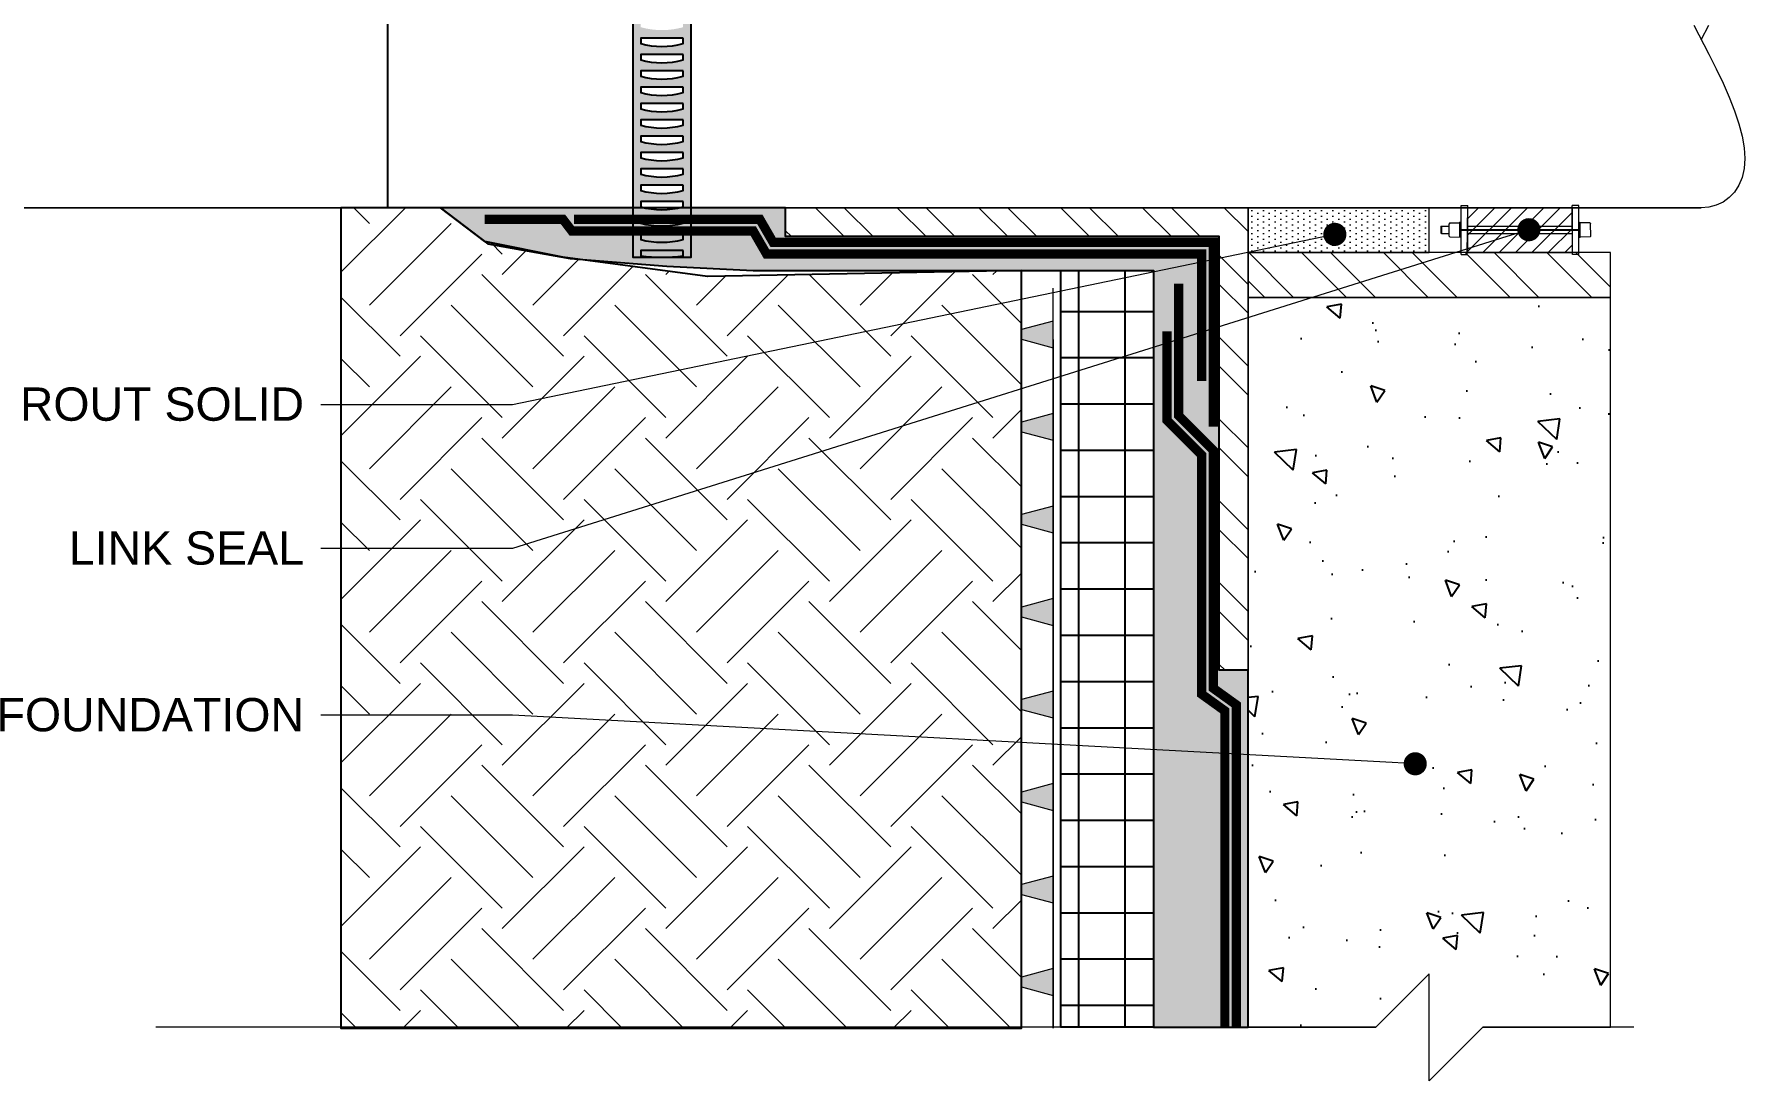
# Model space of a CAD drawing. Header units: inches. Extents: x -30.7 to 26, y 4.4 to 30.8.
# Drawn here: x 7.49 to 25.98, y 4.41 to 15.72 of the extents above; entities that cross this region are included whole.
import ezdxf
from ezdxf import colors
from ezdxf.entities.mleader import LeaderData, LeaderLine
from ezdxf.math import Vec2, Vec3

# ---------------------------------------------------------------- set-up
doc = ezdxf.new("R2010")
doc.units = ezdxf.units.IN
doc.header["$MEASUREMENT"] = 0
doc.linetypes.add('B', pattern=[0])
doc.layers.get('Defpoints').update_dxf_attribs({"color": 103})
for name, color, linetype, lineweight in [('BP Drainage Mat', 191, 'Continuous', 0), ('BP Others', 190, 'Continuous', 0), ('BP Primer', 2, 'Continuous', 0), ('BP Sheet Membrane', 165, 'Continuous', 0), ('BP Text', 20, 'Continuous', 0)]:
    doc.layers.add(name, color=color, linetype=linetype, lineweight=lineweight)
for name, color, linetype in [('BP Fastener', 94, 'Continuous'), ('BP Insulation Border', 8, 'Continuous'), ('BP Insulation Foam', 9, 'Continuous')]:
    doc.layers.add(name, color=color, linetype=linetype)
doc.styles.get("Standard").update_dxf_attribs({"font": 'ARIALN.TTF'})
pattern_1 = [(140, (28.02589367440597, -19.686441349482493), (0.15688033745648788, 1.7931504565018836), [0.1875, -2.0625]), (85, (28.02589367440597, -19.686441349482493), (-1.8804803342500296, -0.3468783340324999), [0.15, -1.65]), (190.45144446, (28.03896703440597, -19.53701214698249), (-1.7235999774215736, 1.44627211681778), [0.15935047999999954, -1.7528552799999964]), (136.1842, (27.52589367440597, -19.686441349482493), (0.4137982019826915, 2.668103326678931), [0.28124999999999994, -3.0937499999999996]), (186.63563549, (27.56037694190597, -19.46409948698249), (-2.435296501936376, 2.336654864185571), [0.239025855, -2.6292843999999995]), (81.18416398999999, (27.52589367440597, -19.686441349482493), (-2.4352965006749754, 2.336654862636933), [0.225, -2.4750000025]), (110.99999999999999, (27.65089367440597, -19.436441349482493), (1.006547226663347, 1.4922676302961542), [0.1875, -2.0625]), (56.00000000000002, (27.65089367440597, -19.436441349482493), (-1.8128751126171325, 0.6082883298039544), [0.15, -1.65]), (161.45144474, (27.734772609405972, -19.312085714482492), (-0.8063278820158845, 2.1005559418249278), [0.15935047500000002, -1.75285528]), (127.5, (28.02589367440597, -19.686441349482493), (-0.8322346345782787, 0.030399638293226724), [0, -1.63, 0, -1.675, 0, -1.65625]), (97.49999999999997, (28.02589367440597, -19.686441349482493), (-0.9860292797059006, 0.6576738436053716), [0, -0.9549999999999998, 0, -1.5924999999999998, 0, -0.6312499999999999]), (57.49999999999998, (28.02589367440597, -20.243941349482498), (0.05638717933594947, 1.3345560904310225), [0, -0.6249999999999999, 0, -1.9499999999999997, 0, -2.5874999999999995]), (47.49999999999998, (28.02589367440597, -20.493941349482498), (-0.2502624558307942, 1.4579654233559656), [0, -0.8125, 0, -1.295, 0, -1.8375])]

# ---------------------------------------------------------------- blocks, each defined once
blk = doc.blocks.new('_Dot')
at = {"color": 0, "linetype": 'ByBlock', "lineweight": -2}
blk.add_line((-0.5, 0), (-1, 0), dxfattribs=at)
at = {"color": 0, "linetype": 'ByBlock', "const_width": 0.5}
blk.add_lwpolyline([(-0.25, 0, 1), (0.25, 0, 1)], format="xyb", close=True, dxfattribs=at)

msp = doc.modelspace()

# ---------------------------------------------------------------- hatches: boundary and pattern name
h = msp.add_hatch(color=190)
h.dxf.hatch_style = 1
edge = h.paths.add_edge_path(flags=16)
edge.add_line((14.502506026515608, 15.850016428119822), (14.502506026515608, 15.79369953510296))
edge.add_arc((14.273625487040787, 16.60989293450144), 0.8476779851877303, 254.3352078185583, 285.66479218143996, ccw=False)
edge.add_line((14.044744947565942, 15.793699535102967), (14.044744947565942, 15.850016428119822))
edge.add_line((14.044744947565942, 15.850016428119822), (14.502506026515608, 15.850016428119822))
edge = h.paths.add_edge_path(flags=16)
edge.add_line((14.502506026515608, 15.673568847363974), (14.502506026515608, 15.617251954347111))
edge.add_arc((14.273625487040787, 16.43344535374559), 0.8476779851877303, 254.3352078185583, 285.66479218143996, ccw=False)
edge.add_line((14.044744947565942, 15.617251954347118), (14.044744947565942, 15.673568847363974))
edge.add_line((14.044744947565942, 15.673568847363974), (14.502506026515608, 15.673568847363974))
edge = h.paths.add_edge_path(flags=16)
edge.add_line((14.502506026515608, 15.497121266608126), (14.502506026515608, 15.440804373591263))
edge.add_arc((14.273625487040787, 16.25699777298974), 0.8476779851877303, 254.3352078185583, 285.66479218143996, ccw=False)
edge.add_line((14.044744947565942, 15.44080437359127), (14.044744947565942, 15.497121266608126))
edge.add_line((14.044744947565942, 15.497121266608126), (14.502506026515608, 15.497121266608126))
edge = h.paths.add_edge_path(flags=16)
edge.add_line((14.502506026515608, 15.320673685852277), (14.502506026515608, 15.264356792835414))
edge.add_arc((14.273625487040787, 16.080550192233893), 0.8476779851877303, 254.3352078185583, 285.66479218143996, ccw=False)
edge.add_line((14.044744947565942, 15.264356792835422), (14.044744947565942, 15.320673685852277))
edge.add_line((14.044744947565942, 15.320673685852277), (14.502506026515608, 15.320673685852277))
edge = h.paths.add_edge_path(flags=16)
edge.add_line((14.502506026515608, 15.144226105096429), (14.502506026515608, 15.087909212079566))
edge.add_arc((14.273625487040787, 15.904102611478045), 0.8476779851877303, 254.3352078185583, 285.66479218143996, ccw=False)
edge.add_line((14.044744947565942, 15.087909212079573), (14.044744947565942, 15.144226105096429))
edge.add_line((14.044744947565942, 15.144226105096429), (14.502506026515608, 15.144226105096429))
edge = h.paths.add_edge_path(flags=16)
edge.add_line((14.502506026515608, 14.96777852434058), (14.502506026515608, 14.911461631323718))
edge.add_arc((14.273625487040787, 15.727655030722197), 0.8476779851877303, 254.3352078185583, 285.66479218143996, ccw=False)
edge.add_line((14.044744947565942, 14.911461631323725), (14.044744947565942, 14.96777852434058))
edge.add_line((14.044744947565942, 14.96777852434058), (14.502506026515608, 14.96777852434058))
edge = h.paths.add_edge_path(flags=16)
edge.add_line((14.502506026515608, 14.791330943584732), (14.502506026515608, 14.73501405056787))
edge.add_arc((14.273625487040787, 15.551207449966348), 0.8476779851877303, 254.3352078185583, 285.66479218143996, ccw=False)
edge.add_line((14.044744947565942, 14.735014050567877), (14.044744947565942, 14.791330943584732))
edge.add_line((14.044744947565942, 14.791330943584732), (14.502506026515608, 14.791330943584732))
edge = h.paths.add_edge_path(flags=16)
edge.add_line((14.502506026515608, 14.614883362828884), (14.502506026515608, 14.558566469812021))
edge.add_arc((14.273625487040787, 15.3747598692105), 0.8476779851877303, 254.3352078185583, 285.66479218143996, ccw=False)
edge.add_line((14.044744947565942, 14.558566469812028), (14.044744947565942, 14.614883362828884))
edge.add_line((14.044744947565942, 14.614883362828884), (14.502506026515608, 14.614883362828884))
edge = h.paths.add_edge_path(flags=16)
edge.add_line((14.502506026515608, 14.438435782073036), (14.502506026515608, 14.382118889056173))
edge.add_arc((14.273625487040787, 15.198312288454652), 0.8476779851877303, 254.3352078185583, 285.66479218143996, ccw=False)
edge.add_line((14.044744947565942, 14.38211888905618), (14.044744947565942, 14.438435782073036))
edge.add_line((14.044744947565942, 14.438435782073036), (14.502506026515608, 14.438435782073036))
edge = h.paths.add_edge_path(flags=16)
edge.add_line((14.502506026515608, 14.261988201317187), (14.502506026515608, 14.205671308300325))
edge.add_arc((14.273625487040787, 15.021864707698803), 0.8476779851877303, 254.3352078185583, 285.66479218143996, ccw=False)
edge.add_line((14.044744947565942, 14.205671308300332), (14.044744947565942, 14.261988201317187))
edge.add_line((14.044744947565942, 14.261988201317187), (14.502506026515608, 14.261988201317187))
edge = h.paths.add_edge_path(flags=16)
edge.add_line((14.502506026515608, 14.08554062056134), (14.502506026515608, 14.029223727544476))
edge.add_arc((14.273625487040787, 14.845417126942955), 0.8476779851877303, 254.3352078185583, 285.66479218143996, ccw=False)
edge.add_line((14.044744947565942, 14.029223727544483), (14.044744947565942, 14.08554062056134))
edge.add_line((14.044744947565942, 14.08554062056134), (14.502506026515608, 14.08554062056134))
edge = h.paths.add_edge_path(flags=16)
edge.add_line((14.502506026515608, 13.90909303980549), (14.502506026515608, 13.852776146788628))
edge.add_arc((14.273625487040787, 14.668969546187107), 0.8476779851877303, 254.3352078185583, 285.66479218143996, ccw=False)
edge.add_line((14.044744947565942, 13.852776146788635), (14.044744947565942, 13.90909303980549))
edge.add_line((14.044744947565942, 13.90909303980549), (14.502506026515608, 13.90909303980549))
edge = h.paths.add_edge_path(flags=16)
edge.add_line((14.502506026515608, 13.732645459049643), (14.502506026515608, 13.67632856603278))
edge.add_arc((14.273625487040787, 14.492521965431258), 0.8476779851877303, 254.3352078185583, 285.66479218143996, ccw=False)
edge.add_line((14.044744947565942, 13.676328566032787), (14.044744947565942, 13.732645459049643))
edge.add_line((14.044744947565942, 13.732645459049643), (14.502506026515608, 13.732645459049643))
edge = h.paths.add_edge_path(flags=16)
edge.add_line((14.502506026515608, 13.556197878293794), (14.502506026515608, 13.499880985276931))
edge.add_arc((14.273625487040787, 14.31607438467541), 0.8476779851877303, 254.3352078185583, 285.66479218143996, ccw=False)
edge.add_line((14.044744947565942, 13.499880985276938), (14.044744947565942, 13.556197878293794))
edge.add_line((14.044744947565942, 13.556197878293794), (14.502506026515608, 13.556197878293794))
edge = h.paths.add_edge_path(flags=16)
edge.add_line((14.502506026515608, 13.379750297537946), (14.502506026515608, 13.323433404521083))
edge.add_arc((14.2736254870408, 14.882295266860133), 1.5755750084351592, 261.64720456004034, 278.35279543995796, ccw=False)
edge.add_line((14.044744947565942, 13.32343340452109), (14.044744947565942, 13.379750297537946))
edge.add_line((14.044744947565942, 13.379750297537946), (14.502506026515608, 13.379750297537946))
edge = h.paths.add_edge_path()
edge.add_line((13.95882261389195, 17.68249823398159), (13.95882261389195, 17.92090911644881))
edge.add_line((13.95882261389195, 17.92090911644881), (14.027600733026798, 17.92090911644881))
edge.add_arc((14.272731783248783, 18.061690181834308), 0.28268098654491886, 186.74088839334806, 209.86915603879427, ccw=False)
edge.add_line((13.99200493189652, 18.02850923724477), (13.851372359288927, 18.02850923724477))
edge.add_line((13.851372359288927, 18.02850923724477), (13.851372359288927, 17.68249823398159))
edge.add_line((13.851372359288927, 17.68249823398159), (13.95882261389195, 17.68249823398159))
edge = h.paths.add_edge_path()
edge.add_line((14.694091207208647, 17.68249823398159), (14.694091207208647, 18.02850923724477))
edge.add_line((14.694091207208647, 18.02850923724477), (14.553458634601053, 18.02850923724477))
edge.add_arc((14.27273178324879, 18.061690181834308), 0.2826809865449197, 330.13084396120576, 353.25911160665197, ccw=False)
edge.add_line((14.517862833470776, 17.92090911644881), (14.588428360189635, 17.92090911644881))
edge.add_line((14.588428360189635, 17.92090911644881), (14.588428360189635, 17.68249823398159))
edge.add_line((14.588428360189635, 17.68249823398159), (14.694091207208647, 17.68249823398159))
edge = h.paths.add_edge_path()
edge.add_line((14.588428360189635, 17.68249823398159), (14.588428360189635, 17.92090911644881))
edge.add_line((14.588428360189635, 17.92090911644881), (14.517862833470776, 17.92090911644881))
edge.add_arc((14.272731783248792, 18.061690181834322), 0.2826809865449252, 269.99999999999966, 330.1308439612032, ccw=False)
edge.add_arc((14.272731783248785, 18.061690181834322), 0.2826809865449249, 209.8691560387965, 270.0000000000011, ccw=False)
edge.add_line((14.027600733026798, 17.92090911644881), (13.95882261389195, 17.92090911644881))
edge.add_line((13.95882261389195, 17.92090911644881), (13.95882261389195, 17.68249823398159))
edge.add_line((13.95882261389195, 17.68249823398159), (14.27273178324879, 17.68249823398159))
edge.add_line((14.27273178324879, 17.68249823398159), (14.588428360189635, 17.68249823398159))
edge = h.paths.add_edge_path()
edge.add_arc((14.272731783248794, 18.061690181834322), 0.2826809865449249, 0, 360)
edge = h.paths.add_edge_path(flags=17)
edge.add_arc((14.272731783248787, 18.061690181834322), 0.22908543676553705, 0, 360)
h.paths.add_polyline_path([(14.463633866794499, 18.174089527658488), (14.463633866794499, 18.061690181834322), (14.463633866794499, 17.945325994447558), (14.27273178324879, 17.838809602315536), (14.081829699703075, 17.945325994447558), (14.081829699703075, 18.061690181834322), (14.081829699703075, 18.174089527658488), (14.27273178324879, 18.284306896982457)], flags=16)
edge = h.paths.add_edge_path(flags=0)
edge.add_arc((14.27273178324879, 18.061690181834322), 0.19090208354570848, 0, 360)
h.paths.add_polyline_path([(14.460703136894391, 18.095012482336116), (14.459993913243135, 18.02458896659717), (14.085469653254439, 18.02458896659717), (14.08476042960319, 18.095012482336116)], flags=0)
h.paths.add_polyline_path([(14.459993913243135, 18.02458896659717), (14.460703136894391, 18.095012482336116), (14.08476042960319, 18.095012482336116), (14.085469653254439, 18.02458896659717)], flags=0)
edge = h.paths.add_edge_path()
edge.add_line((14.431183898571868, 13.306720258424967), (14.588428360189635, 13.306720258424967))
edge.add_line((14.588428360189635, 13.306720258424967), (14.588428360189635, 17.68249823398159))
edge.add_line((14.588428360189635, 17.68249823398159), (14.27273178324879, 17.68249823398159))
edge.add_line((14.27273178324879, 17.68249823398159), (13.95882261389195, 17.68249823398159))
edge.add_line((13.95882261389195, 17.68249823398159), (13.95882261389195, 13.306720258424974))
edge.add_line((13.95882261389195, 13.306720258424974), (14.116067075509688, 13.306720258424974))
edge.add_arc((14.27362548704074, 11.599789912516187), 1.7141866464386197, 84.726250142575, 95.27374985742244, ccw=False)
at = {"layer": 'BP Drainage Mat'}
h = msp.add_hatch(color=256, dxfattribs=at)
h.dxf.hatch_style = 1
h.paths.add_polyline_path([(18.158234652403806, 12.473032377550453), (18.158234652403806, 12.42022915158409), (18.501724108321127, 12.32819142925479), (18.501724108321127, 12.473032377550453), (18.501724108321127, 12.617873325846114), (18.158234652403806, 12.525835603516818)])
h = msp.add_hatch(color=256, dxfattribs=at)
h.dxf.hatch_style = 1
h.paths.add_polyline_path([(18.158234652403806, 11.473032377550453), (18.158234652403806, 11.42022915158409), (18.501724108321127, 11.32819142925479), (18.501724108321127, 11.473032377550453), (18.501724108321127, 11.617873325846114), (18.158234652403806, 11.525835603516818)])
h = msp.add_hatch(color=256, dxfattribs=at)
h.dxf.hatch_style = 1
h.paths.add_polyline_path([(18.158234652403806, 10.473032377550453), (18.158234652403806, 10.42022915158409), (18.501724108321127, 10.32819142925479), (18.501724108321127, 10.473032377550453), (18.501724108321127, 10.617873325846114), (18.158234652403806, 10.525835603516818)])
h = msp.add_hatch(color=256, dxfattribs=at)
h.dxf.hatch_style = 1
h.paths.add_polyline_path([(18.158234652403806, 9.473032377550453), (18.158234652403806, 9.42022915158409), (18.501724108321127, 9.32819142925479), (18.501724108321127, 9.473032377550453), (18.501724108321127, 9.617873325846114), (18.158234652403806, 9.525835603516818)])
h = msp.add_hatch(color=256, dxfattribs=at)
h.dxf.hatch_style = 1
h.paths.add_polyline_path([(18.158234652403806, 8.473032377550453), (18.158234652403806, 8.42022915158409), (18.501724108321127, 8.32819142925479), (18.501724108321127, 8.473032377550453), (18.501724108321127, 8.617873325846114), (18.158234652403806, 8.525835603516818)])
h = msp.add_hatch(color=256, dxfattribs=at)
h.dxf.hatch_style = 1
h.paths.add_polyline_path([(18.158234652403806, 7.473032377550453), (18.158234652403806, 7.42022915158409), (18.501724108321127, 7.328191429254791), (18.501724108321127, 7.473032377550453), (18.501724108321127, 7.617873325846114), (18.158234652403806, 7.525835603516818)])
h = msp.add_hatch(color=256, dxfattribs=at)
h.dxf.hatch_style = 1
h.paths.add_polyline_path([(18.158234652403806, 6.473032377550453), (18.158234652403806, 6.42022915158409), (18.501724108321127, 6.328191429254791), (18.501724108321127, 6.473032377550453), (18.501724108321127, 6.617873325846114), (18.158234652403806, 6.525835603516818)])
h = msp.add_hatch(color=256, dxfattribs=at)
h.dxf.hatch_style = 1
h.paths.add_polyline_path([(18.158234652403806, 5.473032377550453), (18.158234652403806, 5.42022915158409), (18.501724108321127, 5.328191429254791), (18.501724108321127, 5.473032377550453), (18.501724108321127, 5.617873325846114), (18.158234652403806, 5.525835603516818)])
at = {"layer": 'BP Insulation Foam'}
h = msp.add_hatch(dxfattribs=at)
h.set_pattern_fill('NET', color=256, scale=4)
h.set_pattern_definition([(0, (20.280570955037433, 63.72180744859455), (0, 0.5), []), (90, (20.280570955037433, 63.72180744859455), (-0.5, 3.061616997868383e-17), [])])
h.paths.add_polyline_path([(19.58691100704982, 13.163407847619396), (19.586911007049817, 4.983592617899781), (18.586911007049817, 4.98359261789976), (18.586911007049814, 13.163407847619425)])
at = {"layer": 'BP Others'}
h = msp.add_hatch(dxfattribs=at)
h.set_pattern_fill('EARTH', color=256, scale=5, angle=45)
h.set_pattern_definition([(45, (20.280570955037433, 63.72180744859455), (0, 1.7677669529663689), [1.25, -1.25]), (45, (19.94911465135624, 64.05326375227574), (0, 1.7677669529663689), [1.25, -1.25]), (45, (19.617658347675047, 64.38472005595693), (0, 1.7677669529663689), [1.25, -1.25]), (135, (19.617658347675047, 64.60569092507774), (-1.7677669529663689, 1.1102230246251565e-16), [1.25, -1.25]), (135, (19.94911465135624, 64.93714722875893), (-1.7677669529663689, 1.1102230246251565e-16), [1.25, -1.25]), (135, (20.280570955037433, 65.26860353244012), (-1.7677669529663689, 1.1102230246251565e-16), [1.25, -1.25])])
h.paths.add_polyline_path([(18.158234652403806, 12.989439759650594), (18.158234652403806, 13.163407847619425), (14.765374946027691, 13.098396422247248), (13.20216871068168, 13.307863115858318), (12.35944986276196, 13.477838623137671), (11.879079585712702, 13.842012942395357), (10.80383304507643, 13.842012942395357), (10.80383304507643, 4.973032377550382), (18.158234652403806, 4.973032377550382)])
h = msp.add_hatch(dxfattribs=at)
h.set_pattern_fill('STEEL', color=256, scale=5, angle=90)
h.set_pattern_definition([(135, (20.280570955037433, 63.72180744859455), (-0.4419417382415922, -0.4419417382415922), []), (135, (19.968070955037433, 63.72180744859455), (-0.4419417382415922, -0.4419417382415922), [])])
h.paths.add_polyline_path([(20.608258828072856, 8.842012942395357), (20.608258828072856, 13.842012942395357), (15.608258828072856, 13.842012942395357), (15.608258828072856, 13.529512942395357), (20.295758828072856, 13.529512942395357), (20.295758828072856, 8.84201294239535)])
h = msp.add_hatch(dxfattribs=at)
h.set_pattern_fill('DOTS', color=256, angle=90)
h.set_pattern_definition([(90, (28.02589367440597, -19.686441349482493), (-0.0625, 0.03125000000000001), [0, -0.0625])])
h.paths.add_polyline_path([(20.608258828072856, 13.842013420280644), (20.608258828072856, 13.356816386613048), (22.56707625123942, 13.356816386613048), (22.56707625123942, 13.84201342028065)])
h = msp.add_hatch(dxfattribs=at)
h.set_pattern_fill('STEEL', color=256, scale=5, angle=90)
h.set_pattern_definition([(135, (28.02589367440597, -19.686441349482493), (-0.4419417382415922, -0.4419417382415922), []), (135, (27.71339367440597, -19.686441349482493), (-0.4419417382415922, -0.4419417382415922), [])])
h.paths.add_polyline_path([(20.608258828072856, 13.356816386613048), (20.608258828072856, 12.871619352945451), (24.52589367440597, 12.871619352945459), (24.52589367440597, 13.356816386613048)])
at = {"layer": 'BP Others', "linetype": 'Continuous', "lineweight": -2}
h = msp.add_hatch(dxfattribs=at)
h.set_pattern_fill('AR-CONC', color=256, scale=0.25, angle=90, style=0)
h.set_pattern_definition(pattern_1)
edge = h.paths.add_edge_path()
edge.add_line((23.14546600402592, 4.983592617899788), (24.52589367440597, 4.983592617899788))
edge.add_line((24.52589367440597, 4.983592617899788), (24.52589367440597, 12.871619352945444))
edge.add_line((24.52589367440597, 12.871619352945444), (20.608258828072856, 12.871619352945444))
edge.add_line((20.608258828072856, 12.871619352945444), (20.608258828072856, 4.983592617899788))
edge.add_line((20.608258828072856, 4.983592617899788), (21.988686498452907, 4.983592617899788))
h = msp.add_hatch(dxfattribs=at)
h.set_pattern_fill('AR-CONC', color=256, scale=0.25, angle=90, style=0)
h.set_pattern_definition(pattern_1)
edge = h.paths.add_edge_path()
edge.add_line((23.14546600402592, 4.983592617899802), (24.52589367440597, 4.983592617899802))
edge.add_line((24.52589367440597, 4.983592617899802), (24.52589367440597, 12.871619352945459))
edge.add_line((24.52589367440597, 12.871619352945459), (20.608258828072856, 12.871619352945451))
edge.add_line((20.608258828072856, 12.871619352945451), (20.608258828072856, 4.983592617899802))
edge.add_line((20.608258828072856, 4.983592617899802), (21.988686498452907, 4.983592617899802))
at = {"layer": 'BP Primer'}
h = msp.add_hatch(color=256, dxfattribs=at)
h.dxf.hatch_style = 1
h.paths.add_polyline_path([(20.608258828072856, 4.983592617899802), (20.608258828072653, 8.842012942395357), (20.295758828072856, 8.842012942395357), (20.295758828072856, 13.529512942395357), (15.608258828072856, 13.529512942395357), (15.608258828072856, 13.842012942395357), (11.879079585712702, 13.842012942395357), (12.393101976085063, 13.452326562865537), (13.280881986742251, 13.293808414683873), (14.324977878051715, 13.209645751954014), (15.25964741217199, 13.163407847619425), (15.45184219842768, 13.163407847619425), (19.58691100704982, 13.163407847619425), (19.586911007049814, 11.959491150628821), (19.586911007049814, 11.503694130449801), (19.586911007049814, 10.646560089883927), (19.586911007049814, 8.444011307719556), (19.586911007049814, 5.858910135835238), (19.586911007049817, 4.983592617899781)])
h = msp.add_hatch(dxfattribs=at)
h.set_pattern_fill('ANSI31', color=190)
h.set_pattern_definition([(45, (15.957666431863448, 63.2678402246884), (-0.08838834764831845, 0.08838834764831845), [])])
h.paths.add_polyline_path([(22.98047261664423, 13.84201342028065), (22.98047261664423, 13.356816386613055), (24.11496940936242, 13.359012102832175), (24.11496940936242, 13.844209136499778)])

# ---------------------------------------------------------------- linework, layer by layer
at = {"layer": 'BP Drainage Mat', "linetype": 'Continuous'}
for points in [[(18.158234652403806, 11.973032377550453), (18.158234652403806, 12.973032377550453)], [(18.501724108321127, 11.973032377550453), (18.501724108321127, 12.973032377550453)], [(18.158234652403806, 10.973032377550453), (18.158234652403806, 11.973032377550453)], [(18.501724108321127, 10.973032377550453), (18.501724108321127, 11.973032377550453)], [(18.158234652403806, 9.973032377550453), (18.158234652403806, 10.973032377550453)], [(18.501724108321127, 9.973032377550453), (18.501724108321127, 10.973032377550453)], [(18.158234652403806, 8.973032377550453), (18.158234652403806, 9.973032377550453)], [(18.501724108321127, 8.973032377550453), (18.501724108321127, 9.973032377550453)], [(18.158234652403806, 7.973032377550453), (18.158234652403806, 8.973032377550453)], [(18.501724108321127, 7.973032377550453), (18.501724108321127, 8.973032377550453)], [(18.158234652403806, 6.973032377550453), (18.158234652403806, 7.973032377550453)], [(18.501724108321127, 6.973032377550453), (18.501724108321127, 7.973032377550453)], [(18.158234652403806, 5.973032377550453), (18.158234652403806, 6.973032377550453)], [(18.501724108321127, 5.973032377550453), (18.501724108321127, 6.973032377550453)], [(18.158234652403806, 4.973032377550453), (18.158234652403806, 5.973032377550453)], [(18.501724108321127, 4.973032377550453), (18.501724108321127, 5.973032377550453)]]:
    msp.add_lwpolyline(points, dxfattribs=at)
for points in [[(18.158234652403806, 12.473032377550453), (18.158234652403806, 12.42022915158409), (18.501724108321127, 12.32819142925479), (18.501724108321127, 12.473032377550453), (18.501724108321127, 12.617873325846114), (18.158234652403806, 12.525835603516818)], [(18.158234652403806, 11.473032377550453), (18.158234652403806, 11.42022915158409), (18.501724108321127, 11.32819142925479), (18.501724108321127, 11.473032377550453), (18.501724108321127, 11.617873325846114), (18.158234652403806, 11.525835603516818)], [(18.158234652403806, 10.473032377550453), (18.158234652403806, 10.42022915158409), (18.501724108321127, 10.32819142925479), (18.501724108321127, 10.473032377550453), (18.501724108321127, 10.617873325846114), (18.158234652403806, 10.525835603516818)], [(18.158234652403806, 9.473032377550453), (18.158234652403806, 9.42022915158409), (18.501724108321127, 9.32819142925479), (18.501724108321127, 9.473032377550453), (18.501724108321127, 9.617873325846114), (18.158234652403806, 9.525835603516818)], [(18.158234652403806, 8.473032377550453), (18.158234652403806, 8.42022915158409), (18.501724108321127, 8.32819142925479), (18.501724108321127, 8.473032377550453), (18.501724108321127, 8.617873325846114), (18.158234652403806, 8.525835603516818)], [(18.158234652403806, 7.473032377550453), (18.158234652403806, 7.42022915158409), (18.501724108321127, 7.328191429254791), (18.501724108321127, 7.473032377550453), (18.501724108321127, 7.617873325846114), (18.158234652403806, 7.525835603516818)], [(18.158234652403806, 6.473032377550453), (18.158234652403806, 6.42022915158409), (18.501724108321127, 6.328191429254791), (18.501724108321127, 6.473032377550453), (18.501724108321127, 6.617873325846114), (18.158234652403806, 6.525835603516818)], [(18.158234652403806, 5.473032377550453), (18.158234652403806, 5.42022915158409), (18.501724108321127, 5.328191429254791), (18.501724108321127, 5.473032377550453), (18.501724108321127, 5.617873325846114), (18.158234652403806, 5.525835603516818)]]:
    msp.add_lwpolyline(points, close=True, dxfattribs=at)
at = {"layer": 'BP Drainage Mat'}
msp.add_lwpolyline([(18.501724108321127, 12.417019285502874), (18.501724108321127, 4.973032377550396)], dxfattribs=at)
at = {"layer": 'BP Fastener', "color": 3}
msp.add_lwpolyline([(14.029388140610802, 17.92090911644881), (13.95882261389195, 17.92090911644881), (13.95882261389195, 13.306720258424974), (14.588428360189635, 13.306720258424974), (14.588428360189635, 17.92090911644881), (14.517862833470769, 17.92090911644881)], dxfattribs=at)
for points in [[(14.502506026515608, 15.673568847363974), (14.044744947565942, 15.673568847363974), (14.044744947565942, 15.617251954347118, 0.13755903346565063), (14.502506026515608, 15.617251954347111)], [(14.502506026515608, 15.497121266608126), (14.044744947565942, 15.497121266608126), (14.044744947565942, 15.44080437359127, 0.13755903346565063), (14.502506026515608, 15.440804373591263)], [(14.502506026515608, 15.320673685852277), (14.044744947565942, 15.320673685852277), (14.044744947565942, 15.264356792835422, 0.13755903346565063), (14.502506026515608, 15.264356792835414)], [(14.502506026515608, 15.144226105096429), (14.044744947565942, 15.144226105096429), (14.044744947565942, 15.087909212079573, 0.13755903346565063), (14.502506026515608, 15.087909212079566)], [(14.502506026515608, 14.96777852434058), (14.044744947565942, 14.96777852434058), (14.044744947565942, 14.911461631323725, 0.13755903346565063), (14.502506026515608, 14.911461631323718)], [(14.502506026515608, 14.791330943584732), (14.044744947565942, 14.791330943584732), (14.044744947565942, 14.735014050567877, 0.13755903346565063), (14.502506026515608, 14.73501405056787)], [(14.502506026515608, 14.614883362828884), (14.044744947565942, 14.614883362828884), (14.044744947565942, 14.558566469812028, 0.13755903346565063), (14.502506026515608, 14.558566469812021)], [(14.502506026515608, 14.438435782073036), (14.044744947565942, 14.438435782073036), (14.044744947565942, 14.38211888905618, 0.13755903346565063), (14.502506026515608, 14.382118889056173)], [(14.502506026515608, 14.261988201317187), (14.044744947565942, 14.261988201317187), (14.044744947565942, 14.205671308300332, 0.13755903346565063), (14.502506026515608, 14.205671308300325)], [(14.502506026515608, 14.08554062056134), (14.044744947565942, 14.08554062056134), (14.044744947565942, 14.029223727544483, 0.13755903346565063), (14.502506026515608, 14.029223727544476)], [(14.502506026515608, 13.90909303980549), (14.044744947565942, 13.90909303980549), (14.044744947565942, 13.852776146788635, 0.13755903346565063), (14.502506026515608, 13.852776146788628)], [(14.502506026515608, 13.732645459049643), (14.044744947565942, 13.732645459049643), (14.044744947565942, 13.676328566032787, 0.13755903346565063), (14.502506026515608, 13.67632856603278)], [(14.502506026515608, 13.556197878293794), (14.044744947565942, 13.556197878293794), (14.044744947565942, 13.499880985276938, 0.13755903346565063), (14.502506026515608, 13.499880985276931)], [(14.502506026515608, 13.379750297537946), (14.044744947565942, 13.379750297537946), (14.044744947565942, 13.32343340452109, 0.0730212631203188), (14.502506026515608, 13.323433404521083)]]:
    msp.add_lwpolyline(points, format="xyb", close=True, dxfattribs=at)
at = {"layer": 'BP Insulation Border'}
msp.add_lwpolyline([(19.58691100704982, 13.163407847619396), (19.586911007049817, 4.983592617899781), (18.586911007049817, 4.98359261789976), (18.586911007049814, 13.163407847619425)], close=True, dxfattribs=at)
at = {"layer": 'BP Others'}
for p, q in [((4.787282738535168, 13.842013420280786), (25.50773793979029, 13.842013420280637)), ((25.50773858798982, 13.842012779108089), (4.787282770589002, 13.842012779108089))]:
    msp.add_line(p, q, dxfattribs=at)
at = {"layer": 'BP Others', "color": 0, "linetype": 'B', "lineweight": 0}
for p, q in [((22.89728820862175, 13.523100344097926), (22.897713294784317, 13.686161336058838)), ((22.91149037762794, 13.33719405285634), (22.912861632794975, 13.866383110497402)), ((22.912861632794975, 13.866383110497402), (22.983368544236768, 13.866200410260348)), ((22.97834017614735, 13.337020829071598), (22.983368544236768, 13.866200410260348)), ((24.182962136759503, 13.866383110497402), (24.11245522531771, 13.866200410260348)), ((24.11748359340713, 13.337020829071598), (24.11245522531771, 13.866200410260348)), ((24.18433339192654, 13.33719405285634), (24.182962136759503, 13.866383110497402)), ((24.19853556093273, 13.523100344097926), (24.19811047477016, 13.686161336058838)), ((22.691729114586785, 13.641227968233707), (22.700854958607486, 13.644059592491004)), ((22.700561098764688, 13.644068774754224), (22.783971804301657, 13.644039088166146)), ((22.700561098764688, 13.56224546232636), (22.783708105412966, 13.562205887040605)), ((22.700854958607486, 13.644059592491004), (22.700565088659417, 13.562387174548668)), ((22.783625906512203, 13.536697250232223), (22.784052304370654, 13.669020529572705)), ((22.79003632332527, 13.52610002386713), (22.783625906512203, 13.536697250232223)), ((22.790414227322234, 13.679615921507029), (22.784052304370654, 13.669020529572705)), ((22.79003632332527, 13.52610002386713), (22.89216577393497, 13.52583652801674)), ((22.790414227322234, 13.679615921507029), (22.890174752003674, 13.679334549781572)), ((22.912071443371474, 13.561436513808012), (22.894837444703267, 13.561436548824744)), ((22.89635724515053, 13.643177593986294), (22.912283252291658, 13.643176926217606)), ((24.11535117482129, 13.561434068935384), (22.98047261664423, 13.561436374827728)), ((22.98124930390552, 13.64317403450913), (24.114574917190623, 13.643126514791788)), ((24.305787446229207, 13.52610002386713), (24.20365799561951, 13.52583652801674)), ((24.305409542232244, 13.679615921507029), (24.205649017550805, 13.679334549781572)), ((24.305409542232244, 13.679615921507029), (24.311771465183824, 13.669020529572705)), ((24.305787446229207, 13.52610002386713), (24.312197863042275, 13.536697250232223)), ((24.312197863042275, 13.536697250232223), (24.311771465183824, 13.669020529572705)), ((22.91149037762794, 13.33719405285634), (22.97834017614735, 13.337020829071598)), ((24.18433339192654, 13.33719405285634), (24.11748359340713, 13.337020829071598))]:
    msp.add_line(p, q, dxfattribs=at)
at = {"layer": 'BP Others'}
for points in [[(25.426082228606866, 15.817217024437909), (25.589393650973875, 15.500518449562065), (25.668568294692847, 15.343374295815465), (25.742856189462195, 15.188631237656395), (25.81000013519084, 15.037466963193864), (25.867959997064297, 14.891031923832003), (25.914974694008635, 14.75044057864038), (25.949615708247798, 14.616762912647175), (25.970830490093313, 14.491016293607387), (25.977974439134016, 14.37415772921986), (25.970830490093313, 14.267076583720552), (25.949615708247798, 14.170587809284129), (25.914974694008635, 14.085425743745773), (25.867959997064297, 14.0122385218462), (25.81000013519084, 13.951583142535895), (25.742856189462195, 13.903921229876133), (25.668568294692847, 13.869615519801258), (25.589393650973875, 13.848927099479184), (25.507737939790367, 13.842013420280779)], [(25.507737939790367, 15.65886773699998), (25.589393650973875, 15.817217024437909)]]:
    msp.add_lwpolyline(points, dxfattribs=at)
for points in [[(20.608258828072856, 8.842012942395357), (20.608258828072856, 13.842012942395357), (15.608258828072856, 13.842012942395357), (15.608258828072856, 13.529512942395357), (20.295758828072856, 13.529512942395357), (20.295758828072856, 8.84201294239535)], [(20.608258828072856, 13.842013420280644), (20.608258828072856, 13.356816386613048), (22.56707625123942, 13.356816386613048), (22.56707625123942, 13.84201342028065)], [(22.98047261664423, 13.84201342028065), (22.98047261664423, 13.356816386613055), (24.11496940936242, 13.359012102832175), (24.11496940936242, 13.844209136499778)], [(20.608258828072856, 13.356816386613048), (20.608258828072856, 12.871619352945451), (24.52589367440597, 12.871619352945459), (24.52589367440597, 13.356816386613048)]]:
    msp.add_lwpolyline(points, close=True, dxfattribs=at)
at = {"layer": 'BP Others', "color": 0, "linetype": 'B', "lineweight": 0}
for points in [[(22.912951641737674, 13.68100457143185, 0.0493745735), (22.897713294784317, 13.686161336058838)], [(24.182872127816804, 13.68100457143185, -0.0493745735), (24.19811047477016, 13.686161336058838)], [(22.91255580678238, 13.528245601268054, -0.0510460317), (22.896648473860914, 13.523007177364313)], [(24.1832679627721, 13.528245601268054, 0.0510460317), (24.199175295693564, 13.523007177364313)]]:
    msp.add_lwpolyline(points, format="xyb", dxfattribs=at)
msp.add_lwpolyline([(22.691729114586785, 13.641227968233707), (22.69153177454034, 13.565873399169384), (22.700565088659417, 13.562387174548668)], dxfattribs=at)
at = {"layer": 'BP Others', "flags": 128}
for points in [[(23.14546600402592, 4.983592617899788), (24.52589367440597, 4.983592617899788), (24.52589367440597, 12.871619352945444), (20.608258828072856, 12.871619352945444), (20.608258828072856, 4.983592617899788), (21.988686498452907, 4.983592617899788)], [(23.14546600402592, 4.983592617899802), (24.52589367440597, 4.983592617899802), (24.52589367440597, 12.871619352945459), (20.608258828072856, 12.871619352945451), (20.608258828072856, 4.983592617899802), (21.988686498452907, 4.983592617899802)], [(24.779067408211368, 4.983592617899802), (23.14546600402592, 4.983592617899802), (22.567076251239413, 4.405202865113296), (22.567076251239413, 5.561982370686309), (21.988686498452907, 4.983592617899802), (8.802397039715629, 4.983592617899802)], [(24.779067408211368, 4.983592617899802), (23.14546600402592, 4.983592617899802), (22.567076251239413, 4.405202865113296), (22.567076251239413, 5.561982370686309), (21.988686498452907, 4.983592617899802), (20.114522837577134, 4.983592617899802)]]:
    msp.add_lwpolyline(points, dxfattribs=at)
at = {"layer": 'BP Primer'}
msp.add_lwpolyline([(16.208177566605855, 13.842013420280644), (20.608258828072856, 13.842013420280772)], dxfattribs=at)
at = {"layer": 'BP Sheet Membrane', "const_width": 0.1}
for points in [[(12.358258828072856, 13.717013420280686), (13.20335974537079, 13.717013420280686), (13.29901320525422, 13.592013420280693), (15.25964741217199, 13.592013420280693), (15.4039849794694, 13.342013420280693), (20.108258828072856, 13.342013420280686), (20.108258828072856, 11.970907413290632)], [(13.32251134241271, 13.717013420280693), (15.331816195820693, 13.717013420280693), (15.476153763118102, 13.467013420280693), (20.233258828072856, 13.467013420280686), (20.233258828072856, 11.47528634690861)], [(20.483258828072856, 4.983592617899802), (20.483258828072856, 8.467767694232329), (20.233258828072856, 8.6477408361255), (20.233258828072856, 11.219684606203614), (19.858258828072856, 11.594684606203614), (19.858258828072856, 13.022414434284315)], [(20.358258828072856, 4.983592617899802), (20.358258828072856, 8.403732893445238), (20.108258828072856, 8.583706035338409), (20.108258828072856, 11.167907910906976), (19.733258828072856, 11.542907910906976), (19.733258828072856, 12.505668654263815)]]:
    msp.add_lwpolyline(points, dxfattribs=at)
at = {"layer": 'Defpoints'}
for points in [[(11.311036533413422, 13.842013420280729), (11.31103653341345, 17.475722053719124)], [(22.897500751703035, 13.604630840078386), (24.198323017851443, 13.604630840078386)]]:
    msp.add_lwpolyline(points, dxfattribs=at)
for points in [[(18.158234652403806, 12.989439759650594), (18.158234652403806, 13.163407847619425), (14.765374946027691, 13.098396422247248), (13.20216871068168, 13.307863115858318), (12.35944986276196, 13.477838623137671), (11.879079585712702, 13.842012942395357), (10.80383304507643, 13.842012942395357), (10.80383304507643, 4.973032377550382), (18.158234652403806, 4.973032377550382)], [(20.608258828072856, 4.983592617899802), (20.608258828072653, 8.842012942395357), (20.295758828072856, 8.842012942395357), (20.295758828072856, 13.529512942395357), (15.608258828072856, 13.529512942395357), (15.608258828072856, 13.842012942395357), (11.879079585712702, 13.842012942395357), (12.393101976085063, 13.452326562865537), (13.280881986742251, 13.293808414683873), (14.324977878051715, 13.209645751954014), (15.25964741217199, 13.163407847619425), (15.45184219842768, 13.163407847619425), (19.58691100704982, 13.163407847619425), (19.586911007049814, 11.959491150628821), (19.586911007049814, 11.503694130449801), (19.586911007049814, 10.646560089883927), (19.586911007049814, 8.444011307719556), (19.586911007049814, 5.858910135835238), (19.586911007049817, 4.983592617899781)]]:
    msp.add_lwpolyline(points, close=True, dxfattribs=at)

# ---------------------------------------------------------------- next in the draw order: leaders
at = {"layer": 'BP Text'}
ml = msp.add_multileader_mtext('Standard', dxfattribs=at)
ml.set_content('\\A1;{\\fArial|b0|i0|c0|p34;GROUT SOLID}', color=256)
ml.set_leader_properties(color=256, lineweight=0)
ml.set_arrow_properties(name='DOT')
ml.build(insert=Vec2(0, 0))
ml.multileader.update_dxf_attribs({"text_left_attachment_type": 2, "text_right_attachment_type": 2, "dogleg_length": 0.36, "arrow_head_size": 0.25, "scale": 4})
ctx = ml.context
ctx.base_point, ctx.scale, ctx.char_height, ctx.arrow_head_size, ctx.landing_gap_size, ctx.plane_origin = Vec3(6.813955672116978, 11.713421560092712), 4, 0.36, 0.25, 0.18, Vec3(-20.861225541392237, 8.698377909729487)
ctx.left_attachment, ctx.right_attachment, ctx.text_align_type = 2, 2, 2
notes = []
notes.append((ctx, [(1, (1, 1, 0), (12.656878883221827, 11.713421560092712), (-1, 0), 2.0715180269302245, [(0, [(21.547077780052632, 13.554446787814612)], 0, [])])]))
ctx.mtext.insert, ctx.mtext.alignment, ctx.mtext.flow_direction = Vec3(10.405360856291603, 11.899683497336916), 3, 5
ctx.mtext.has_bg_fill, ctx.mtext.bg_color, ctx.mtext.bg_scale_factor, ctx.mtext.bg_transparency, ctx.mtext.use_window_bg_color = 1, -1073741824, 1.25, 0, 1
ml = msp.add_multileader_mtext('Standard', dxfattribs=at)
ml.set_content('\\A1;{\\fArial|b0|i0|c0|p34;FOUNDATION}', color=256)
ml.set_leader_properties(color=256, lineweight=0)
ml.set_arrow_properties(name='DOT')
ml.build(insert=Vec2(0, 0))
ml.multileader.update_dxf_attribs({"text_left_attachment_type": 2, "text_right_attachment_type": 2, "dogleg_length": 0.36, "arrow_head_size": 0.25, "scale": 4})
ctx = ml.context
ctx.base_point, ctx.scale, ctx.char_height, ctx.arrow_head_size, ctx.landing_gap_size, ctx.plane_origin = Vec3(6.983150760793649, 8.356274412768443), 4, 0.36, 0.25, 0.18, Vec3(-20.861225541392237, 5.3412307624052175)
ctx.left_attachment, ctx.right_attachment, ctx.text_align_type = 2, 2, 2
notes.append((ctx, [(1, (1, 1, 0), (12.656878883221827, 8.356274412768443), (-1, 0), 2.0715180269302245, [(0, [(22.415845952801078, 7.8317532929727065)], 0, [])])]))
ctx.mtext.insert, ctx.mtext.alignment, ctx.mtext.flow_direction = Vec3(10.405360856291601, 8.542536350012647), 3, 5
ctx.mtext.has_bg_fill, ctx.mtext.bg_color, ctx.mtext.bg_scale_factor, ctx.mtext.bg_transparency, ctx.mtext.use_window_bg_color = 1, -1073741824, 1.25, 0, 1
for ctx, leaders in notes:
    for number, flags, end, landing, length, lines in leaders:
        leader = LeaderData()
        leader.index, (leader.has_last_leader_line, leader.has_dogleg_vector, leader.attachment_direction) = number, flags
        leader.last_leader_point, leader.dogleg_vector, leader.dogleg_length = Vec3(end), Vec3(landing), length
        for number, points, colour, breaks in lines:
            line = LeaderLine()
            line.index, line.vertices, line.color, line.breaks = number, Vec3.list(points), colors.encode_raw_color(colour), breaks
            leader.lines.append(line)
        ctx.leaders.append(leader)

# ---------------------------------------------------------------- next in the draw order: leaders
ml = msp.add_multileader_mtext('Standard', dxfattribs=at)
ml.set_content('\\A1;{\\fArial|b0|i0|c0|p34;LINK SEAL}', color=256)
ml.set_leader_properties(color=256, lineweight=0)
ml.set_arrow_properties(name='DOT')
ml.build(insert=Vec2(0, 0))
ml.multileader.update_dxf_attribs({"text_left_attachment_type": 2, "text_right_attachment_type": 2, "dogleg_length": 0.36, "arrow_head_size": 0.25, "scale": 4})
ctx = ml.context
ctx.base_point, ctx.scale, ctx.char_height, ctx.arrow_head_size, ctx.landing_gap_size, ctx.plane_origin = Vec3(7.736302193262953, 10.158188135935205), 4, 0.36, 0.25, 0.18, Vec3(-20.861225541392237, 7.14314448557198)
ctx.left_attachment, ctx.right_attachment, ctx.text_align_type = 2, 2, 2
notes = []
notes.append((ctx, [(1, (1, 1, 0), (12.656878883221827, 10.158188135935205), (-1, 0), 2.0715180269302245, [(0, [(23.64445273531458, 13.604630840078386)], 0, [])])]))
ctx.mtext.insert, ctx.mtext.alignment, ctx.mtext.flow_direction = Vec3(10.405360856291603, 10.344327290096189), 3, 5
ctx.mtext.has_bg_fill, ctx.mtext.bg_color, ctx.mtext.bg_scale_factor, ctx.mtext.bg_transparency, ctx.mtext.use_window_bg_color = 1, -1073741824, 1.25, 0, 1
for ctx, leaders in notes:
    for number, flags, end, landing, length, lines in leaders:
        leader = LeaderData()
        leader.index, (leader.has_last_leader_line, leader.has_dogleg_vector, leader.attachment_direction) = number, flags
        leader.last_leader_point, leader.dogleg_vector, leader.dogleg_length = Vec3(end), Vec3(landing), length
        for number, points, colour, breaks in lines:
            line = LeaderLine()
            line.index, line.vertices, line.color, line.breaks = number, Vec3.list(points), colors.encode_raw_color(colour), breaks
            leader.lines.append(line)
        ctx.leaders.append(leader)

doc.saveas('drawing.dxf')
